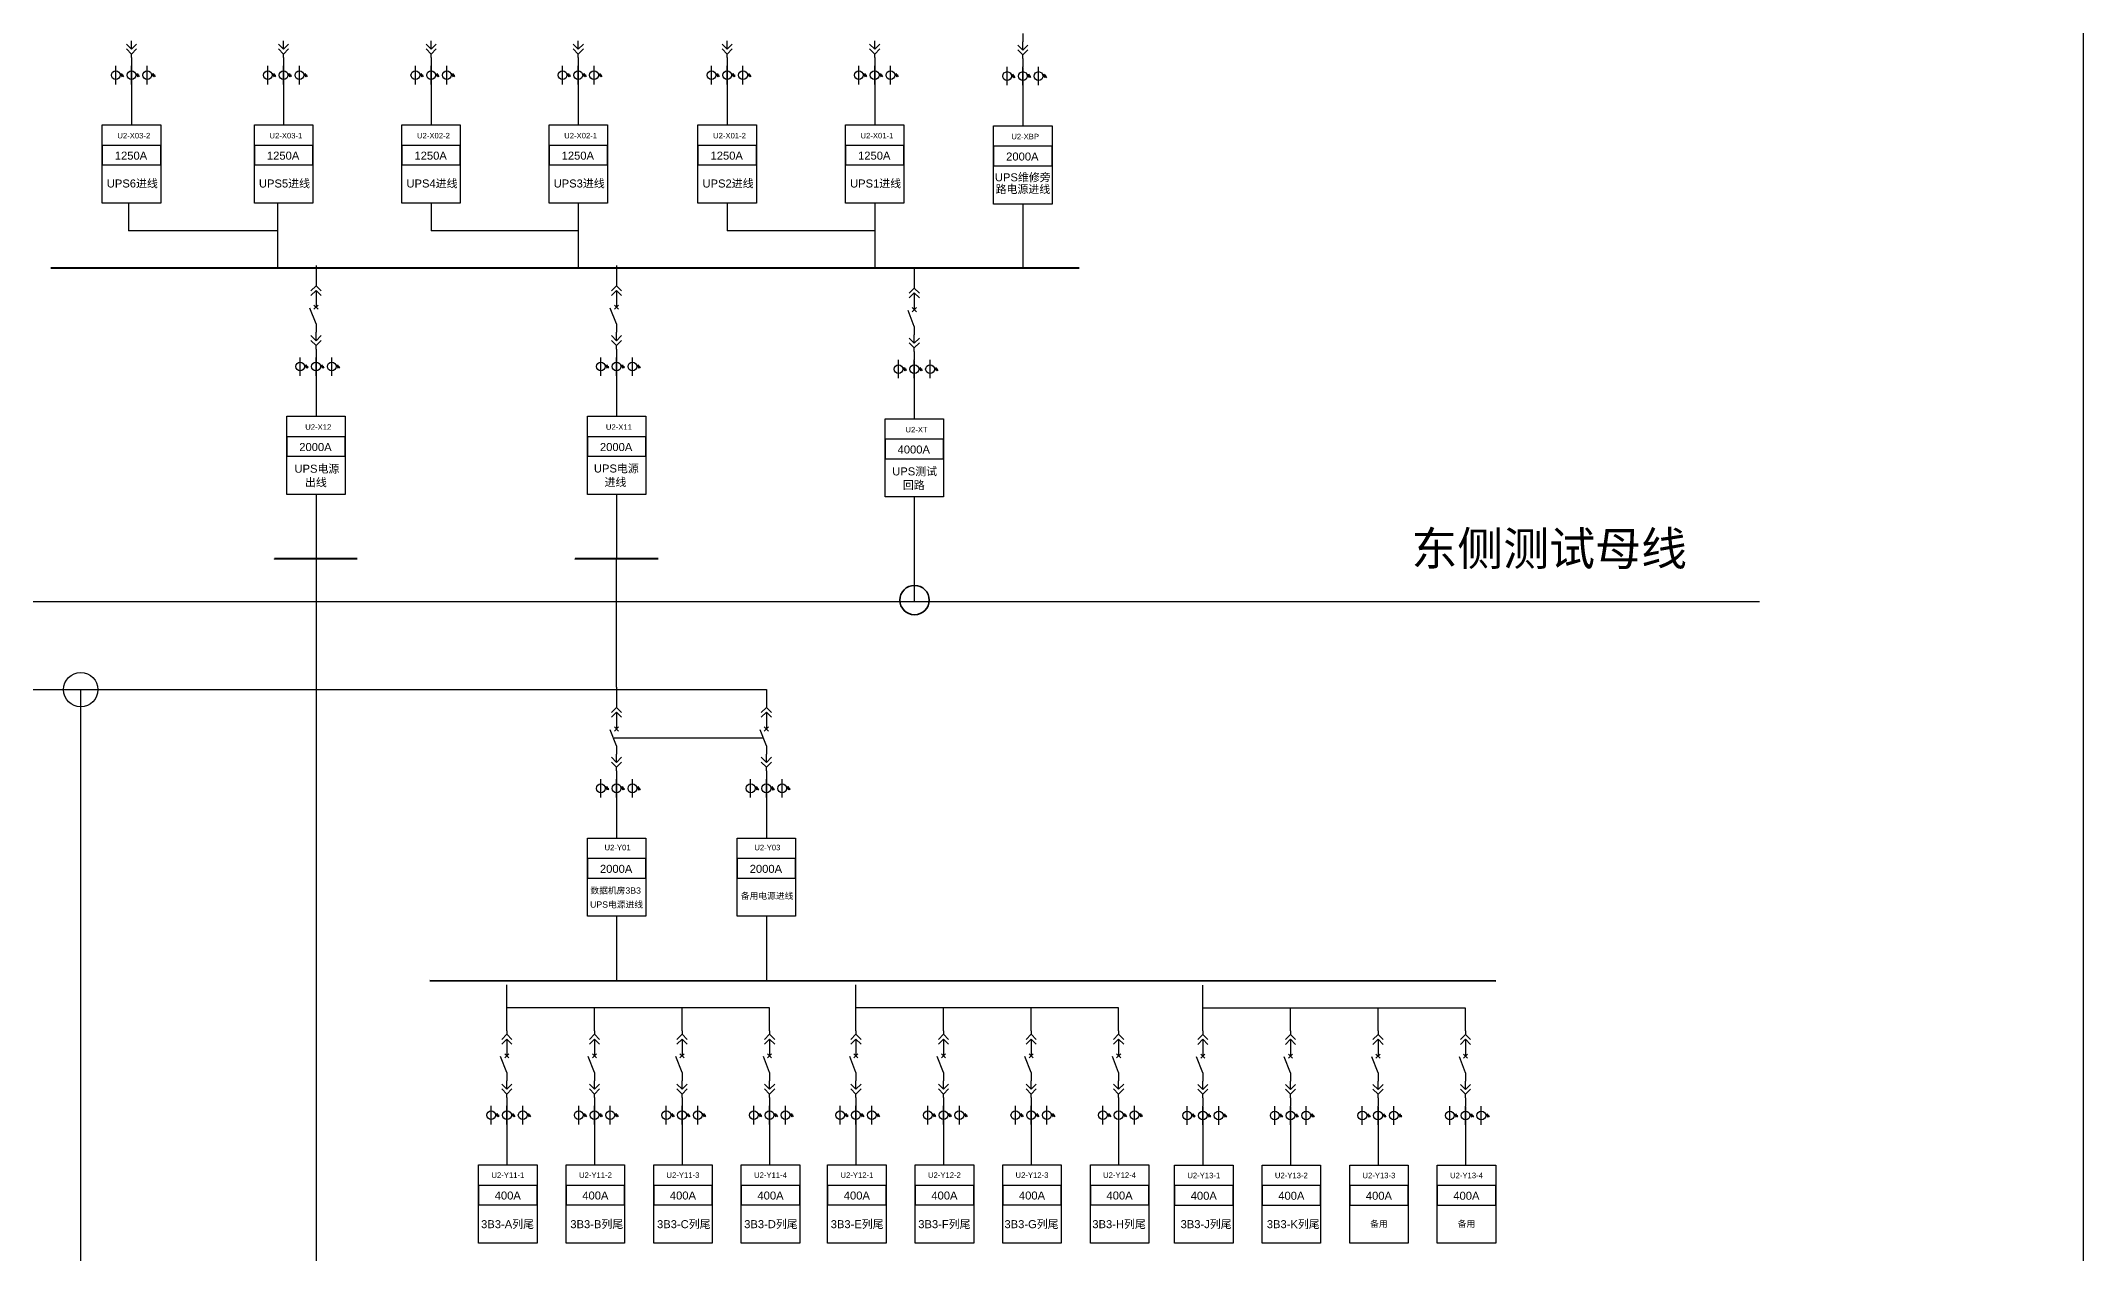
# Model space of a CAD drawing. Header units: millimetres. Extents: x -3460 to -460, y 6070 to 9130.
# Drawn here: x -1302.9 to -1121, y 7051.8 to 7159.7 of the extents above; entities that cross this region are included whole.
import ezdxf
from ezdxf.enums import TextEntityAlignment as Align

# ---------------------------------------------------------------- set-up
doc = ezdxf.new("R2010")
doc.units = ezdxf.units.MM
doc.header["$LTSCALE"] = 1000
doc.header["$MEASUREMENT"] = 0
doc.linetypes.add('HIDDEN', pattern=[0.375, 0.25, -0.125])
doc.styles.get("Standard").update_dxf_attribs({"font": 'arial.ttf'})

# ---------------------------------------------------------------- blocks, each defined once
blk = doc.blocks.new('DYDQAA09')
at = {"color": 0}
blk.add_lwpolyline([(0, 0), (0, -3.5)], dxfattribs=at)
blk.add_lwpolyline([(0, 0), (0, -3.5)], dxfattribs=at)
blk.add_lwpolyline([(0, 0), (0, -3.5)], dxfattribs=at)
blk.add_lwpolyline([(0, 0), (0, -3.5)], dxfattribs=at)
blk.add_lwpolyline([(0, 0), (0, -3.5)], dxfattribs=at)
blk.add_lwpolyline([(0, 0), (0, -3.5)], dxfattribs=at)
blk.add_lwpolyline([(0, 0), (0, -3.5)], dxfattribs=at)
blk.add_lwpolyline([(0, 0), (0, -3.5)], dxfattribs=at)
blk.add_lwpolyline([(0, 0), (0, -3.5)], dxfattribs=at)
blk = doc.blocks.new('DYDQAA04')
at = {"color": 0}
for points in [[(0, -3.5), (0, 0)], [(-2.12, -1.38), (0, -3.5)], [(-2.12, -3.38), (0, -5.5)], [(2.12, -1.38), (0, -3.5)], [(2.12, -3.38), (0, -5.5)], [(0, -7), (0, -5.5)]]:
    blk.add_lwpolyline(points, dxfattribs=at)
blk = doc.blocks.new('A$C03DD39B5')
for p, q in [((417, 475), (283, 392)), ((417, 422), (283, 339)), ((350, 333), (350, 467))]:
    blk.add_line(p, q)
blk.add_lwpolyline([(700, 167), (0, 167)])
blk.add_circle((350, 167), 167)
blk = doc.blocks.new('DYDQAA03')
at = {"color": 0}
for points in [[(0, 0), (0, -1.5)], [(-2.12, -3.62), (0, -1.5)], [(-2.12, -5.62), (0, -3.5)], [(2.12, -3.62), (0, -1.5)], [(2.12, -5.62), (0, -3.5)], [(0, -3.5), (0, -7)]]:
    blk.add_lwpolyline(points, dxfattribs=at)
blk = doc.blocks.new('DYDQ0201')
at = {"color": 0}
for points in [[(0.86, -0.86), (-0.86, 0.86)], [(-0.86, -0.86), (0.86, 0.86)], [(0, -7), (-2.61, -0.37)]]:
    blk.add_lwpolyline(points, dxfattribs=at)
blk = doc.blocks.new('DYDQAA05')
at = {"color": 0}
blk.add_lwpolyline([(0, 0), (0, -7)], dxfattribs=at)

msp = doc.modelspace()

# ---------------------------------------------------------------- linework, layer by layer
for p, q in [((-1294.84, 7157.41, 30327.53), (-1294.84, 7155.78, 30327.53)), ((-1281.29, 7157.41, 30331.54), (-1281.29, 7155.78, 30331.54)), ((-1268.15, 7157.41, 30331.54), (-1268.15, 7155.78, 30331.54)), ((-1255.04, 7157.41, 30331.54), (-1255.04, 7155.78, 30331.54)), ((-1241.78, 7157.41, 30331.54), (-1241.78, 7155.78, 30331.54)), ((-1228.64, 7157.41, 30331.54), (-1228.64, 7155.78, 30331.54)), ((-1215.44, 7157.33, 31618.43), (-1215.44, 7155.69, 31618.43)), ((-1294.84, 7155.78, 30327.53), (-1294.84, 7152.21, 30327.53)), ((-1281.29, 7155.78, 30331.54), (-1281.29, 7152.21, 30331.54)), ((-1268.15, 7155.78, 30331.54), (-1268.15, 7152.21, 30331.54)), ((-1255.04, 7155.78, 30331.54), (-1255.04, 7152.21, 30331.54)), ((-1241.78, 7155.78, 30331.54), (-1241.78, 7152.21, 30331.54)), ((-1228.64, 7155.78, 30331.54), (-1228.64, 7152.21, 30331.54)), ((-1215.44, 7155.69, 31618.43), (-1215.44, 7152.13, 31618.43)), ((-1295.09, 7145.26, 31305.85), (-1295.09, 7142.78, 31305.85)), ((-1281.82, 7145.26, 31305.85), (-1281.82, 7139.49, 31305.85)), ((-1268.15, 7145.26, 31305.85), (-1268.15, 7142.78, 31305.85)), ((-1255.04, 7145.26, 31305.85), (-1255.04, 7139.49, 31305.85)), ((-1241.78, 7145.26, 31305.85), (-1241.78, 7142.78, 31305.85)), ((-1228.64, 7145.26, 31305.85), (-1228.64, 7139.58, 31305.85)), ((-1228.64, 7145.26, 31305.85), (-1228.64, 7142.78, 31305.85)), ((-1215.44, 7145.17, 31618.43), (-1215.44, 7139.45, 31618.43)), ((-1281.82, 7142.78, 31305.85), (-1295.09, 7142.78, 31305.85)), ((-1255.04, 7142.78, 31305.85), (-1268.15, 7142.78, 31305.85)), ((-1228.64, 7142.78, 31305.85), (-1241.78, 7142.78, 31305.85)), ((-1278.4, 7131.47, 31974.11), (-1278.4, 7129.83, 31974.11)), ((-1251.63, 7131.47, 31974.11), (-1251.63, 7129.83, 31974.11)), ((-1278.4, 7129.83, 31974.11), (-1278.4, 7126.27, 31974.11)), ((-1251.63, 7129.83, 31974.11), (-1251.63, 7126.27, 31974.11)), ((-1278.4, 7119.31, 31974.11), (-1278.4, 7113.59, 31974.11)), ((-1251.63, 7119.31, 31974.11), (-1251.63, 7113.59, 31974.11)), ((-1278.4, 7113.59, 22447.4), (-1278.4, 7047.04, 18498.34)), ((-1251.63, 7102.17, 21473.09), (-1251.63, 7113.59, 32948.42)), ((-1251.63, 7093.93, 23674.31), (-1251.63, 7092.29, 23674.31)), ((-1251.63, 7092.29, 23674.31), (-1251.63, 7088.72, 23674.31)), ((-1251.63, 7081.77, 23674.31), (-1251.63, 7076.05, 23674.31)), ((-1261.4, 7071.58, 19831.65), (-1261.4, 7075.65, 21214.93)), ((-1230.31, 7071.58, 19831.65), (-1230.31, 7075.65, 21214.93)), ((-1199.41, 7071.56, 19831.65), (-1199.41, 7075.63, 21214.93)), ((-1253.6, 7073.62, 21214.93), (-1261.4, 7073.62, 20523.29)), ((-1253.6, 7071.58, 21214.93), (-1253.6, 7073.62, 21214.93)), ((-1245.8, 7073.62, 21906.57), (-1253.6, 7073.62, 21214.93)), ((-1245.8, 7071.58, 21906.57), (-1245.8, 7073.62, 21906.57)), ((-1238, 7073.62, 22598.2), (-1245.8, 7073.62, 21906.57)), ((-1238, 7071.58, 22598.2), (-1238, 7073.62, 22598.2)), ((-1222.51, 7073.62, 21214.93), (-1230.31, 7073.62, 20523.29)), ((-1222.51, 7071.58, 21214.93), (-1222.51, 7073.62, 21214.93)), ((-1214.71, 7073.62, 21906.57), (-1222.51, 7073.62, 21214.93)), ((-1214.71, 7071.58, 21906.57), (-1214.71, 7073.62, 21906.57)), ((-1206.91, 7073.62, 22598.2), (-1214.71, 7073.62, 21906.57)), ((-1206.91, 7071.58, 22598.2), (-1206.91, 7073.62, 22598.2)), ((-1191.61, 7073.59, 21214.93), (-1199.41, 7073.59, 20523.29)), ((-1191.61, 7071.56, 21214.93), (-1191.61, 7073.59, 21214.93)), ((-1183.81, 7073.59, 21906.57), (-1191.61, 7073.59, 21214.93)), ((-1183.81, 7071.56, 21906.57), (-1183.81, 7073.59, 21906.57)), ((-1176.01, 7073.59, 22598.2), (-1183.81, 7073.59, 21906.57)), ((-1176.01, 7071.56, 22598.2), (-1176.01, 7073.59, 22598.2)), ((-1261.4, 7064.83, 22032.87), (-1261.4, 7063.19, 22032.87)), ((-1253.6, 7064.83, 23416.14), (-1253.6, 7063.19, 23416.14)), ((-1245.8, 7064.83, 24107.78), (-1245.8, 7063.19, 24107.78)), ((-1238, 7064.83, 24799.42), (-1238, 7063.19, 24799.42)), ((-1230.31, 7064.83, 22032.87), (-1230.31, 7063.19, 22032.87)), ((-1222.51, 7064.83, 23416.14), (-1222.51, 7063.19, 23416.14)), ((-1214.71, 7064.83, 24107.78), (-1214.71, 7063.19, 24107.78)), ((-1206.91, 7064.83, 24799.42), (-1206.91, 7063.19, 24799.42)), ((-1199.41, 7064.81, 22032.87), (-1199.41, 7063.17, 22032.87)), ((-1191.61, 7064.81, 23416.14), (-1191.61, 7063.17, 23416.14)), ((-1183.81, 7064.81, 24107.78), (-1183.81, 7063.17, 24107.78)), ((-1176.01, 7064.81, 24799.42), (-1176.01, 7063.17, 24799.42)), ((-1261.4, 7063.19, 22032.87), (-1261.4, 7059.63, 22032.87)), ((-1253.6, 7063.19, 23416.14), (-1253.6, 7059.63, 23416.14)), ((-1245.8, 7063.19, 24107.78), (-1245.8, 7059.63, 24107.78)), ((-1238, 7063.19, 24799.42), (-1238, 7059.63, 24799.42)), ((-1230.31, 7063.19, 22032.87), (-1230.31, 7059.63, 22032.87)), ((-1222.51, 7063.19, 23416.14), (-1222.51, 7059.63, 23416.14)), ((-1214.71, 7063.19, 24107.78), (-1214.71, 7059.63, 24107.78)), ((-1206.91, 7063.19, 24799.42), (-1206.91, 7059.63, 24799.42)), ((-1199.41, 7063.17, 22032.87), (-1199.41, 7059.6, 22032.87)), ((-1191.61, 7063.17, 23416.14), (-1191.61, 7059.6, 23416.14)), ((-1183.81, 7063.17, 24107.78), (-1183.81, 7059.6, 24107.78)), ((-1176.01, 7063.17, 24799.42), (-1176.01, 7059.6, 24799.42))]:
    msp.add_line(p, q)
at = {"color": 1, "lineweight": 40}
for p, q in [((-1302.01, 7139.49, 22159.17), (-1210.42, 7139.49, 22159.17)), ((-1268.26, 7076.05, 20216.07), (-1173.31, 7076.03, 20216.07))]:
    msp.add_line(p, q, dxfattribs=at)
at = {"color": 1}
for p, q in [((-1225.11, 7131.25, 24360.38), (-1225.11, 7129.61, 24360.38)), ((-1225.11, 7129.61, 24360.38), (-1225.11, 7126.04, 24360.38))]:
    msp.add_line(p, q, dxfattribs=at)
at = {"color": 6, "lineweight": 30}
for p, q in [((-1225.11, 7119.09, 24360.38), (-1225.11, 7109.8, 24360.38)), ((-1365.13, 7109.8, 24360.38), (-1225.11, 7109.8, 24360.38)), ((-1225.11, 7109.8, 24360.38), (-1149.84, 7109.8, 24360.38))]:
    msp.add_line(p, q, dxfattribs=at)
at = {"color": 3, "lineweight": 30}
for p, q in [((-1371.62, 7101.94, 13859.36), (-1238.29, 7101.94, 21473.09)), ((-1299.35, 7028.48, 17986.28), (-1299.35, 7101.94, 17986.28)), ((-1238.29, 7101.94, 21473.09), (-1238.29, 7101.94, 21473.09))]:
    msp.add_line(p, q, dxfattribs=at)
at = {"linetype": 'HIDDEN', "ltscale": 2}
msp.add_line((-1251.85, 7097.66, 22730.12), (-1238.56, 7097.66, 22730.12), dxfattribs=at)
at = {"color": 5}
for p, q in [((-1238.29, 7093.97, 24931.33), (-1238.29, 7092.29, 24931.33)), ((-1238.29, 7092.29, 24931.33), (-1238.29, 7088.72, 24931.33)), ((-1238.29, 7081.77, 24931.33), (-1238.29, 7076.05, 24931.33))]:
    msp.add_line(p, q, dxfattribs=at)
at = {"color": 1, "lineweight": 30, "ltscale": 0.002916}
msp.add_lwpolyline([(-1472.37, 7281.47), (-1121.01, 7281.47), (-1121.01, 6960.48), (-1472.37, 6960.48)], close=True, dxfattribs=at)
for points, elevation in [([(-1297.44, 7152.21), (-1292.23, 7152.21), (-1292.23, 7145.26), (-1297.44, 7145.26)], 31301.84), ([(-1283.89, 7152.21), (-1278.68, 7152.21), (-1278.68, 7145.26), (-1283.89, 7145.26)], 31305.85), ([(-1270.76, 7152.21), (-1265.55, 7152.21), (-1265.55, 7145.26), (-1270.76, 7145.26)], 31305.85), ([(-1257.64, 7152.21), (-1252.44, 7152.21), (-1252.44, 7145.26), (-1257.64, 7145.26)], 31305.85), ([(-1244.38, 7152.21), (-1239.17, 7152.21), (-1239.17, 7145.26), (-1244.38, 7145.26)], 31305.85), ([(-1231.25, 7152.21), (-1226.04, 7152.21), (-1226.04, 7145.26), (-1231.25, 7145.26)], 31305.85), ([(-1218.05, 7152.13), (-1212.84, 7152.13), (-1212.84, 7145.17), (-1218.05, 7145.17)], 32592.74), ([(-1297.44, 7148.66), (-1292.23, 7148.66), (-1292.23, 7150.39), (-1297.44, 7150.39)], 31301.84), ([(-1283.89, 7148.66), (-1278.68, 7148.66), (-1278.68, 7150.39), (-1283.89, 7150.39)], 31305.85), ([(-1270.76, 7148.66), (-1265.55, 7148.66), (-1265.55, 7150.39), (-1270.76, 7150.39)], 31305.85), ([(-1257.64, 7148.66), (-1252.44, 7148.66), (-1252.44, 7150.39), (-1257.64, 7150.39)], 31305.85), ([(-1244.38, 7148.66), (-1239.17, 7148.66), (-1239.17, 7150.39), (-1244.38, 7150.39)], 31305.85), ([(-1231.25, 7148.66), (-1226.04, 7148.66), (-1226.04, 7150.39), (-1231.25, 7150.39)], 31305.85), ([(-1218.05, 7148.57), (-1212.84, 7148.57), (-1212.84, 7150.31), (-1218.05, 7150.31)], 32592.74), ([(-1281.01, 7126.27), (-1275.8, 7126.27), (-1275.8, 7119.31), (-1281.01, 7119.31)], 32948.42), ([(-1254.23, 7126.27), (-1249.02, 7126.27), (-1249.02, 7119.31), (-1254.23, 7119.31)], 32948.42), ([(-1281.01, 7122.71), (-1275.8, 7122.71), (-1275.8, 7124.45), (-1281.01, 7124.45)], 32948.42), ([(-1254.23, 7122.71), (-1249.02, 7122.71), (-1249.02, 7124.45), (-1254.23, 7124.45)], 32948.42), ([(-1254.23, 7088.72), (-1249.02, 7088.72), (-1249.02, 7081.77), (-1254.23, 7081.77)], 24648.61), ([(-1254.23, 7085.17), (-1249.02, 7085.17), (-1249.02, 7086.91), (-1254.23, 7086.91)], 24648.61), ([(-1263.92, 7059.63), (-1258.71, 7059.63), (-1258.71, 7052.67), (-1263.92, 7052.67)], 22001.38), ([(-1256.12, 7059.63), (-1250.91, 7059.63), (-1250.91, 7052.67), (-1256.12, 7052.67)], 23384.65), ([(-1248.32, 7059.63), (-1243.11, 7059.63), (-1243.11, 7052.67), (-1248.32, 7052.67)], 24076.29), ([(-1240.52, 7059.63), (-1235.31, 7059.63), (-1235.31, 7052.67), (-1240.52, 7052.67)], 24767.93), ([(-1232.83, 7059.63), (-1227.62, 7059.63), (-1227.62, 7052.67), (-1232.83, 7052.67)], 22001.38), ([(-1225.03, 7059.63), (-1219.82, 7059.63), (-1219.82, 7052.67), (-1225.03, 7052.67)], 23384.65), ([(-1217.23, 7059.63), (-1212.02, 7059.63), (-1212.02, 7052.67), (-1217.23, 7052.67)], 24076.29), ([(-1209.43, 7059.63), (-1204.22, 7059.63), (-1204.22, 7052.67), (-1209.43, 7052.67)], 24767.93), ([(-1201.93, 7059.6), (-1196.72, 7059.6), (-1196.72, 7052.65), (-1201.93, 7052.65)], 22001.38), ([(-1194.13, 7059.6), (-1188.92, 7059.6), (-1188.92, 7052.65), (-1194.13, 7052.65)], 23384.65), ([(-1186.33, 7059.6), (-1181.12, 7059.6), (-1181.12, 7052.65), (-1186.33, 7052.65)], 24076.29), ([(-1178.53, 7059.6), (-1173.32, 7059.6), (-1173.32, 7052.65), (-1178.53, 7052.65)], 24767.93), ([(-1263.92, 7056.07), (-1258.71, 7056.07), (-1258.71, 7057.81), (-1263.92, 7057.81)], 22001.38), ([(-1256.12, 7056.07), (-1250.91, 7056.07), (-1250.91, 7057.81), (-1256.12, 7057.81)], 23384.65), ([(-1248.32, 7056.07), (-1243.11, 7056.07), (-1243.11, 7057.81), (-1248.32, 7057.81)], 24076.29), ([(-1240.52, 7056.07), (-1235.31, 7056.07), (-1235.31, 7057.81), (-1240.52, 7057.81)], 24767.93), ([(-1232.83, 7056.07), (-1227.62, 7056.07), (-1227.62, 7057.81), (-1232.83, 7057.81)], 22001.38), ([(-1225.03, 7056.07), (-1219.82, 7056.07), (-1219.82, 7057.81), (-1225.03, 7057.81)], 23384.65), ([(-1217.23, 7056.07), (-1212.02, 7056.07), (-1212.02, 7057.81), (-1217.23, 7057.81)], 24076.29), ([(-1209.43, 7056.07), (-1204.22, 7056.07), (-1204.22, 7057.81), (-1209.43, 7057.81)], 24767.93), ([(-1201.93, 7056.05), (-1196.72, 7056.05), (-1196.72, 7057.79), (-1201.93, 7057.79)], 22001.38), ([(-1194.13, 7056.05), (-1188.92, 7056.05), (-1188.92, 7057.79), (-1194.13, 7057.79)], 23384.65), ([(-1186.33, 7056.05), (-1181.12, 7056.05), (-1181.12, 7057.79), (-1186.33, 7057.79)], 24076.29), ([(-1178.53, 7056.05), (-1173.32, 7056.05), (-1173.32, 7057.79), (-1178.53, 7057.79)], 24767.93)]:
    msp.add_lwpolyline(points, close=True, dxfattribs=dict(elevation=elevation))
at = {"color": 1, "elevation": 25334.69}
for points in [[(-1227.72, 7126.04), (-1222.51, 7126.04), (-1222.51, 7119.09), (-1227.72, 7119.09)], [(-1227.72, 7122.49), (-1222.51, 7122.49), (-1222.51, 7124.23), (-1227.72, 7124.23)]]:
    msp.add_lwpolyline(points, close=True, dxfattribs=at)
at = {"color": 1, "lineweight": 40, "ltscale": 100, "elevation": 22447.4}
for points in [[(-1274.72, 7113.59), (-1282.09, 7113.59), (-1282.09, 7113.59)], [(-1247.94, 7113.59), (-1255.31, 7113.59), (-1255.31, 7113.59)]]:
    msp.add_lwpolyline(points, dxfattribs=at)
at = {"color": 5, "elevation": 25905.64}
for points in [[(-1240.89, 7088.72), (-1235.68, 7088.72), (-1235.68, 7081.77), (-1240.89, 7081.77)], [(-1240.89, 7085.17), (-1235.68, 7085.17), (-1235.68, 7086.91), (-1240.89, 7086.91)]]:
    msp.add_lwpolyline(points, close=True, dxfattribs=at)
at = {"color": 6, "lineweight": 35}
msp.add_circle((-1225.09, 7109.91, -25116.73), 1.31, dxfattribs=at)
at = {"color": 3, "lineweight": 30}
msp.add_circle((-1299.35, 7101.94, 17986.28), 1.53, dxfattribs=at)

# ---------------------------------------------------------------- block references
at = {"xscale": 0.2128954749704126, "yscale": 0.2128954749704126, "zscale": 0.2128954749704126}
for name, p in [('DYDQAA04', (-1294.84, 7159.69, 28126.31)), ('DYDQAA04', (-1281.29, 7159.69, 28130.33)), ('DYDQAA04', (-1268.15, 7159.69, 28130.33)), ('DYDQAA04', (-1255.04, 7159.69, 28130.33)), ('DYDQAA04', (-1241.78, 7159.69, 28130.33)), ('DYDQAA04', (-1228.64, 7159.69, 28130.33)), ('DYDQAA09', (-1215.44, 7160.36, 29417.21)), ('DYDQAA09', (-1294.84, 7158.2, 28126.31)), ('DYDQAA09', (-1281.29, 7158.2, 28130.33)), ('DYDQAA09', (-1268.15, 7158.2, 28130.33)), ('DYDQAA09', (-1255.04, 7158.2, 28130.33)), ('DYDQAA09', (-1241.78, 7158.2, 28130.33)), ('DYDQAA09', (-1228.64, 7158.2, 28130.33)), ('DYDQAA04', (-1215.44, 7159.61, 29417.21)), ('DYDQAA09', (-1215.44, 7158.12, 29417.21)), ('DYDQAA05', (-1278.4, 7139.71, 29772.9)), ('DYDQAA05', (-1251.63, 7139.71, 29772.9)), ('DYDQAA03', (-1278.4, 7138.22, 29772.9)), ('DYDQAA03', (-1251.63, 7138.22, 29772.9)), ('DYDQ0201', (-1278.4, 7135.99, 29772.9)), ('DYDQAA09', (-1278.4, 7136.73, 29772.9)), ('DYDQ0201', (-1251.63, 7135.99, 29772.9)), ('DYDQAA09', (-1251.63, 7136.73, 29772.9)), ('DYDQAA09', (-1278.4, 7134.5, 29772.9)), ('DYDQAA09', (-1251.63, 7134.5, 29772.9)), ('DYDQAA04', (-1278.4, 7133.75, 29772.9)), ('DYDQAA04', (-1251.63, 7133.75, 29772.9)), ('DYDQAA09', (-1278.4, 7132.26, 29772.9)), ('DYDQAA09', (-1251.63, 7132.26, 29772.9)), ('DYDQAA05', (-1251.63, 7102.17, 21473.09)), ('DYDQAA03', (-1251.63, 7100.68, 21473.09)), ('DYDQ0201', (-1251.63, 7098.44, 21473.09)), ('DYDQAA09', (-1251.63, 7099.19, 21473.09)), ('DYDQAA04', (-1251.63, 7096.21, 21473.09)), ('DYDQAA09', (-1251.63, 7096.95, 21473.09)), ('DYDQAA09', (-1251.63, 7094.72, 21473.09)), ('DYDQAA03', (-1261.4, 7071.58, 19831.65)), ('DYDQAA03', (-1253.6, 7071.58, 21214.93)), ('DYDQAA03', (-1245.8, 7071.58, 21906.57)), ('DYDQAA03', (-1238, 7071.58, 22598.2)), ('DYDQAA03', (-1230.31, 7071.58, 19831.65)), ('DYDQAA03', (-1222.51, 7071.58, 21214.93)), ('DYDQAA03', (-1214.71, 7071.58, 21906.57)), ('DYDQAA03', (-1206.91, 7071.58, 22598.2)), ('DYDQAA03', (-1199.41, 7071.56, 19831.65)), ('DYDQAA03', (-1191.61, 7071.56, 21214.93)), ('DYDQAA03', (-1183.81, 7071.56, 21906.57)), ('DYDQAA03', (-1176.01, 7071.56, 22598.2)), ('DYDQ0201', (-1261.4, 7069.35, 19831.65)), ('DYDQAA09', (-1261.4, 7070.09, 19831.65)), ('DYDQ0201', (-1253.6, 7069.35, 21214.93)), ('DYDQAA09', (-1253.6, 7070.09, 21214.93)), ('DYDQ0201', (-1245.8, 7069.35, 21906.57)), ('DYDQAA09', (-1245.8, 7070.09, 21906.57)), ('DYDQ0201', (-1238, 7069.35, 22598.2)), ('DYDQAA09', (-1238, 7070.09, 22598.2)), ('DYDQ0201', (-1230.31, 7069.35, 19831.65)), ('DYDQAA09', (-1230.31, 7070.09, 19831.65)), ('DYDQ0201', (-1222.51, 7069.35, 21214.93)), ('DYDQAA09', (-1222.51, 7070.09, 21214.93)), ('DYDQ0201', (-1214.71, 7069.35, 21906.57)), ('DYDQAA09', (-1214.71, 7070.09, 21906.57)), ('DYDQ0201', (-1206.91, 7069.35, 22598.2)), ('DYDQAA09', (-1206.91, 7070.09, 22598.2)), ('DYDQ0201', (-1199.41, 7069.32, 19831.65)), ('DYDQAA09', (-1199.41, 7070.07, 19831.65)), ('DYDQ0201', (-1191.61, 7069.32, 21214.93)), ('DYDQAA09', (-1191.61, 7070.07, 21214.93)), ('DYDQ0201', (-1183.81, 7069.32, 21906.57)), ('DYDQAA09', (-1183.81, 7070.07, 21906.57)), ('DYDQ0201', (-1176.01, 7069.32, 22598.2)), ('DYDQAA09', (-1176.01, 7070.07, 22598.2)), ('DYDQAA04', (-1261.4, 7067.11, 19831.65)), ('DYDQAA09', (-1261.4, 7067.86, 19831.65)), ('DYDQAA04', (-1253.6, 7067.11, 21214.93)), ('DYDQAA09', (-1253.6, 7067.86, 21214.93)), ('DYDQAA04', (-1245.8, 7067.11, 21906.57)), ('DYDQAA09', (-1245.8, 7067.86, 21906.57)), ('DYDQAA04', (-1238, 7067.11, 22598.2)), ('DYDQAA09', (-1238, 7067.86, 22598.2)), ('DYDQAA04', (-1230.31, 7067.11, 19831.65)), ('DYDQAA09', (-1230.31, 7067.86, 19831.65)), ('DYDQAA04', (-1222.51, 7067.11, 21214.93)), ('DYDQAA09', (-1222.51, 7067.86, 21214.93)), ('DYDQAA04', (-1214.71, 7067.11, 21906.57)), ('DYDQAA09', (-1214.71, 7067.86, 21906.57)), ('DYDQAA04', (-1206.91, 7067.11, 22598.2)), ('DYDQAA09', (-1206.91, 7067.86, 22598.2)), ('DYDQAA04', (-1199.41, 7067.09, 19831.65)), ('DYDQAA09', (-1199.41, 7067.83, 19831.65)), ('DYDQAA04', (-1191.61, 7067.09, 21214.93)), ('DYDQAA09', (-1191.61, 7067.83, 21214.93)), ('DYDQAA04', (-1183.81, 7067.09, 21906.57)), ('DYDQAA09', (-1183.81, 7067.83, 21906.57)), ('DYDQAA04', (-1176.01, 7067.09, 22598.2)), ('DYDQAA09', (-1176.01, 7067.83, 22598.2)), ('DYDQAA09', (-1261.4, 7065.62, 19831.65)), ('DYDQAA09', (-1253.6, 7065.62, 21214.93)), ('DYDQAA09', (-1245.8, 7065.62, 21906.57)), ('DYDQAA09', (-1238, 7065.62, 22598.2)), ('DYDQAA09', (-1230.31, 7065.62, 19831.65)), ('DYDQAA09', (-1222.51, 7065.62, 21214.93)), ('DYDQAA09', (-1214.71, 7065.62, 21906.57)), ('DYDQAA09', (-1206.91, 7065.62, 22598.2)), ('DYDQAA09', (-1199.41, 7065.6, 19831.65)), ('DYDQAA09', (-1191.61, 7065.6, 21214.93)), ('DYDQAA09', (-1183.81, 7065.6, 21906.57)), ('DYDQAA09', (-1176.01, 7065.6, 22598.2))]:
    msp.add_blockref(name, p, dxfattribs=at)
at = {"linetype": 'Continuous', "xscale": 0.002338875, "yscale": 0.002338875, "zscale": 0.002338875, "rotation": 270}
for p in [(-1296.63, 7157.46, 30327.53), (-1295.23, 7157.46, 30327.53), (-1293.82, 7157.46, 30327.53), (-1283.08, 7157.46, 30331.54), (-1281.68, 7157.46, 30331.54), (-1280.27, 7157.46, 30331.54), (-1269.94, 7157.46, 30331.54), (-1268.54, 7157.46, 30331.54), (-1267.14, 7157.46, 30331.54), (-1256.83, 7157.46, 30331.54), (-1255.43, 7157.46, 30331.54), (-1254.03, 7157.46, 30331.54), (-1243.57, 7157.46, 30331.54), (-1242.17, 7157.46, 30331.54), (-1240.76, 7157.46, 30331.54), (-1230.44, 7157.46, 30331.54), (-1229.03, 7157.46, 30331.54), (-1227.63, 7157.46, 30331.54), (-1217.24, 7157.38, 31618.43), (-1215.83, 7157.38, 31618.43), (-1214.43, 7157.38, 31618.43), (-1280.2, 7131.52, 31974.11), (-1278.79, 7131.52, 31974.11), (-1277.39, 7131.52, 31974.11), (-1253.42, 7131.52, 31974.11), (-1252.02, 7131.52, 31974.11), (-1250.61, 7131.52, 31974.11), (-1253.42, 7093.97, 23674.31), (-1252.02, 7093.97, 23674.31), (-1250.61, 7093.97, 23674.31), (-1263.19, 7064.88, 22032.87), (-1261.78, 7064.88, 22032.87), (-1260.38, 7064.88, 22032.87), (-1255.39, 7064.88, 23416.14), (-1253.99, 7064.88, 23416.14), (-1252.58, 7064.88, 23416.14), (-1247.59, 7064.88, 24107.78), (-1246.19, 7064.88, 24107.78), (-1244.78, 7064.88, 24107.78), (-1239.79, 7064.88, 24799.42), (-1238.39, 7064.88, 24799.42), (-1236.98, 7064.88, 24799.42), (-1232.1, 7064.88, 22032.87), (-1230.7, 7064.88, 22032.87), (-1229.29, 7064.88, 22032.87), (-1224.3, 7064.88, 23416.14), (-1222.9, 7064.88, 23416.14), (-1221.49, 7064.88, 23416.14), (-1216.5, 7064.88, 24107.78), (-1215.1, 7064.88, 24107.78), (-1213.69, 7064.88, 24107.78), (-1208.7, 7064.88, 24799.42), (-1207.3, 7064.88, 24799.42), (-1205.89, 7064.88, 24799.42), (-1201.2, 7064.85, 22032.87), (-1199.8, 7064.85, 22032.87), (-1198.39, 7064.85, 22032.87), (-1193.4, 7064.85, 23416.14), (-1192, 7064.85, 23416.14), (-1190.59, 7064.85, 23416.14), (-1185.6, 7064.85, 24107.78), (-1184.2, 7064.85, 24107.78), (-1182.79, 7064.85, 24107.78), (-1177.8, 7064.85, 24799.42), (-1176.4, 7064.85, 24799.42), (-1175, 7064.85, 24799.42)]:
    msp.add_blockref('A$C03DD39B5', p, dxfattribs=at)
at = {"color": 1, "xscale": 0.2128954749704126, "yscale": 0.2128954749704126, "zscale": 0.2128954749704126}
for name, p in [('DYDQAA03', (-1225.11, 7138, 22159.17)), ('DYDQAA05', (-1225.11, 7139.49, 22159.17)), ('DYDQAA09', (-1225.11, 7136.51, 22159.17)), ('DYDQ0201', (-1225.11, 7135.76, 22159.17)), ('DYDQAA09', (-1225.11, 7134.27, 22159.17)), ('DYDQAA04', (-1225.11, 7133.53, 22159.17)), ('DYDQAA09', (-1225.11, 7132.04, 22159.17))]:
    msp.add_blockref(name, p, dxfattribs=at)
at = {"color": 1, "linetype": 'Continuous', "xscale": 0.002338875, "yscale": 0.002338875, "zscale": 0.002338875, "rotation": 270}
for p in [(-1226.91, 7131.29, 24360.38), (-1225.5, 7131.29, 24360.38), (-1224.1, 7131.29, 24360.38)]:
    msp.add_blockref('A$C03DD39B5', p, dxfattribs=at)
at = {"color": 5, "xscale": 0.2128954749704126, "yscale": 0.2128954749704126, "zscale": 0.2128954749704126}
for name, p in [('DYDQAA05', (-1238.29, 7101.94, 21473.09)), ('DYDQAA03', (-1238.29, 7100.68, 22730.12)), ('DYDQ0201', (-1238.29, 7098.44, 22730.12)), ('DYDQAA09', (-1238.29, 7099.19, 22730.12)), ('DYDQAA04', (-1238.29, 7096.21, 22730.12)), ('DYDQAA09', (-1238.29, 7096.95, 22730.12)), ('DYDQAA09', (-1238.29, 7094.72, 22730.12))]:
    msp.add_blockref(name, p, dxfattribs=at)
at = {"color": 5, "linetype": 'Continuous', "xscale": 0.002338875, "yscale": 0.002338875, "zscale": 0.002338875, "rotation": 270}
for p in [(-1240.08, 7093.97, 24931.33), (-1238.68, 7093.97, 24931.33), (-1237.27, 7093.97, 24931.33)]:
    msp.add_blockref('A$C03DD39B5', p, dxfattribs=at)

# ---------------------------------------------------------------- texts
at = {"lineweight": 0}
for s, height, p in [('U2-X03-2', 0.49, (-1294.63, 7151.01, 32528.74)), ('U2-X03-1', 0.49, (-1281.08, 7151.01, 32532.76)), ('U2-X02-2', 0.49, (-1267.94, 7151.01, 32532.76)), ('U2-X02-1', 0.49, (-1254.83, 7151.01, 32532.76)), ('U2-X01-2', 0.49, (-1241.57, 7151.01, 32532.76)), ('U2-X01-1', 0.49, (-1228.44, 7151.01, 32532.76)), ('U2-XBP', 0.49, (-1215.24, 7150.93, 33819.64)), ('1250A', 0.713, (-1294.88, 7149.12, 29762.14)), ('1250A', 0.713, (-1281.33, 7149.12, 29766.15)), ('1250A', 0.713, (-1268.19, 7149.12, 29766.15)), ('1250A', 0.713, (-1255.08, 7149.12, 29766.15)), ('1250A', 0.713, (-1241.82, 7149.12, 29766.15)), ('1250A', 0.713, (-1228.68, 7149.12, 29766.15)), ('2000A', 0.713, (-1215.49, 7149.04, 31053.04)), ('UPS6进线', 0.713, (-1294.76, 7146.64, 29196.8)), ('UPS5进线', 0.713, (-1281.21, 7146.64, 29200.82)), ('UPS4进线', 0.713, (-1268.07, 7146.64, 29200.82)), ('UPS3进线', 0.713, (-1254.96, 7146.64, 29200.82)), ('UPS2进线', 0.713, (-1241.7, 7146.64, 29200.82)), ('UPS1进线', 0.713, (-1228.56, 7146.64, 29200.82)), ('UPS维修旁', 0.713, (-1215.45, 7147.19, 28286.49)), ('路电源进线', 0.713, (-1215.44, 7146.13, 28286.49)), ('U2-X12', 0.49, (-1278.2, 7125.07, 34175.33)), ('U2-X11', 0.49, (-1251.42, 7125.07, 34175.33)), ('2000A', 0.713, (-1278.45, 7123.18, 31408.72)), ('2000A', 0.713, (-1251.67, 7123.18, 31408.72)), ('UPS电源', 0.713, (-1278.32, 7121.25, 30843.39)), ('UPS电源', 0.713, (-1251.65, 7121.27, 33170.9)), ('出线', 0.713, (-1278.41, 7120.03, 30843.39)), ('进线', 0.713, (-1251.73, 7120.05, 33170.9)), ('U2-Y01', 0.49, (-1251.54, 7087.64, 25875.52)), ('2000A', 0.713, (-1251.67, 7085.63, 23108.92)), ('数据机房3B3', 0.557, (-1251.71, 7083.78, 22543.58)), ('UPS电源进线', 0.557, (-1251.63, 7082.53, 22543.58)), ('400A', 0.713, (-1261.32, 7056.55, 20618.1)), ('400A', 0.713, (-1253.52, 7056.55, 22001.38)), ('400A', 0.713, (-1245.72, 7056.55, 22693.02)), ('400A', 0.713, (-1237.92, 7056.55, 23384.65)), ('400A', 0.713, (-1230.23, 7056.55, 20618.1)), ('400A', 0.713, (-1222.43, 7056.55, 22001.38)), ('400A', 0.713, (-1214.63, 7056.55, 22693.02)), ('400A', 0.713, (-1206.83, 7056.55, 23384.65)), ('400A', 0.713, (-1199.33, 7056.53, 20618.1)), ('400A', 0.713, (-1191.53, 7056.53, 22001.38)), ('400A', 0.713, (-1183.73, 7056.53, 22693.02)), ('400A', 0.713, (-1175.94, 7056.53, 23384.65)), ('3B3-A列尾', 0.713, (-1261.34, 7054, 26430.25)), ('3B3-B列尾', 0.713, (-1253.39, 7054, 26430.25)), ('3B3-C列尾', 0.713, (-1245.64, 7054, 26430.25)), ('3B3-D列尾', 0.713, (-1237.88, 7054, 26430.25)), ('3B3-E列尾', 0.713, (-1230.2, 7054, 26430.25)), ('3B3-F列尾', 0.713, (-1222.43, 7054, 26430.25)), ('3B3-G列尾', 0.713, (-1214.67, 7054, 1948.63)), ('3B3-H列尾', 0.713, (-1206.87, 7054, 1948.63)), ('3B3-J列尾', 0.713, (-1199.12, 7054, 26430.25)), ('3B3-K列尾', 0.713, (-1191.36, 7054, 26430.25))]:
    msp.add_text(s, height=height, dxfattribs=at).set_placement(p, align=Align.CENTER)
at = {"color": 1, "lineweight": 0}
for s, height, p in [('U2-XT', 0.49, (-1224.91, 7124.84, 26561.59)), ('4000A', 0.713, (-1225.16, 7122.96, 23794.99)), ('UPS测试', 0.713, (-1225.08, 7121.01, 23229.65)), ('回路', 0.713, (-1225.16, 7119.79, 23229.65))]:
    msp.add_text(s, height=height, dxfattribs=at).set_placement(p, align=Align.CENTER)
at = {"color": 5, "lineweight": 0}
for s, height, p in [('U2-Y03', 0.49, (-1238.2, 7087.64, 27132.55)), ('2000A', 0.713, (-1238.33, 7085.63, 24365.95)), ('备用电源进线', 0.557, (-1238.22, 7083.3, 23800.61))]:
    msp.add_text(s, height=height, dxfattribs=at).set_placement(p, align=Align.CENTER)
at = {"color": 6, "insert": (-1180.84, 7116, 39995.96), "char_height": 3, "width": 28.0706, "attachment_point": 1}
msp.add_mtext('东侧测试母线', dxfattribs=at)
at = {"width": 5.2091, "attachment_point": 5}
for s, insert, char_height in [('U2-Y11-1', (-1261.31, 7058.72, 22001.38), 0.49), ('U2-Y11-2', (-1253.51, 7058.72, 23384.65), 0.49), ('U2-Y11-3', (-1245.72, 7058.72, 24076.29), 0.49), ('U2-Y11-4', (-1237.92, 7058.72, 24767.93), 0.49), ('U2-Y12-1', (-1230.22, 7058.72, 22001.38), 0.49), ('U2-Y12-2', (-1222.43, 7058.72, 23384.65), 0.49), ('U2-Y12-3', (-1214.63, 7058.72, 24076.29), 0.49), ('U2-Y12-4', (-1206.83, 7058.72, 24767.93), 0.49), ('U2-Y13-1', (-1199.33, 7058.69, 22001.38), 0.49), ('U2-Y13-2', (-1191.53, 7058.69, 23384.65), 0.49), ('U2-Y13-3', (-1183.73, 7058.69, 24076.29), 0.49), ('U2-Y13-4', (-1175.93, 7058.69, 24767.93), 0.49), ('{\\fSimSun|b0|i0|c134|p2;\\H0.78125x;备用\\P}', (-1183.73, 7054.35, 24076.29), 0.7128), ('{\\fSimSun|b0|i0|c134|p2;\\H0.78125x;备用\\P}', (-1175.93, 7054.35, 24767.93), 0.7128)]:
    msp.add_mtext(s, dxfattribs=dict(at, insert=insert, char_height=char_height))

doc.saveas('drawing.dxf')
